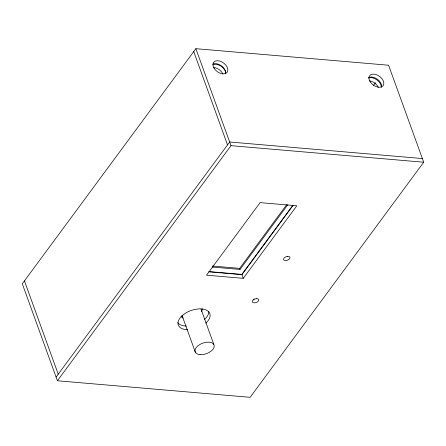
<?xml version="1.0" encoding="UTF-8"?>
<svg xmlns="http://www.w3.org/2000/svg" width="446" height="446" viewBox="0 0 446 446"><rect width="100%" height="100%" fill="white"/><g stroke="black" fill="none" stroke-linecap="round" stroke-linejoin="round"><path stroke-width="0.67" d="M195.872 48.681L22.3 283.779L57.411 380.767L250.128 397.319L423.7 162.221L388.589 65.233L195.872 48.681L230.983 145.669L57.411 380.767M56.079 377.093L229.657 141.995L422.373 158.553M373.436 85.52L375.499 82.716M212.302 267.048L240.026 269.429L239.647 268.38L286.627 204.747M240.026 269.429L287.832 204.681M243.254 278.337L296.824 205.779L260.09 202.623L206.52 275.182L243.254 278.337L241.832 274.407L292.927 205.199M293.022 205.455L241.927 274.669L208.656 271.809M253.456 299.177L254.148 299.054M230.983 145.669L423.7 162.221M212.614 266.056L239.647 268.38M209.196 271.603L241.832 274.407M193.731 51.58L227.51 144.9M201.029 309.111L213.846 344.524M195.365 352.29L182.08 315.59A10.052 5.575 -19.9 0 0 182.698 316.387M24.441 280.874L58.225 374.194M202.244 308.9A11.395 6.322 -19.9 0 1 201.525 311.609M183.144 318.048A11.395 6.322 -19.9 0 1 181.16 316.576M368.652 78.022A8.379 5.352 36.4 0 1 376.513 79.589A8.379 5.352 36.4 0 1 381.23 86.502M212.787 64.887A8.379 5.352 36.4 0 1 220.792 66.036A8.379 5.352 36.4 0 1 225.81 73.15M369.745 80.854A8.379 5.352 36.4 0 1 378.325 87.366M213.706 67.424A8.379 5.352 36.4 0 1 222.905 74.014M205.74 323.166A16.753 9.294 -19.9 0 0 197.807 308.983L193.636 309.725A16.753 9.294 -19.9 0 0 178.294 321.271A16.753 9.294 -19.9 0 0 187.677 329.745M208.806 311.509A16.753 9.294 -19.9 0 1 204.413 319.498M186.35 326.071A16.753 9.294 -19.9 0 1 177.675 322.631M368.664 77.621A8.379 5.352 36.4 0 1 377.567 79.394A8.379 5.352 36.4 0 1 381.553 87.399M213.132 64.001A8.379 5.352 36.4 0 1 221.874 66.22A8.379 5.352 36.4 0 1 225.57 73.997M287.503 256.422L286.672 256.573A3.351 1.856 -19.9 0 0 283.561 259.054A3.351 1.856 -19.9 0 0 286.009 260.553L286.845 260.403A3.351 1.856 -19.9 0 0 289.956 257.916A3.351 1.856 -19.9 0 0 287.503 256.422M256.283 298.714L255.446 298.865A3.351 1.856 -19.9 0 0 252.336 301.351A3.351 1.856 -19.9 0 0 254.789 302.845L255.619 302.695A3.351 1.856 -19.9 0 0 258.73 300.208A3.351 1.856 -19.9 0 0 256.283 298.714M200.014 354.626A10.052 5.575 -19.9 0 0 214.242 345.929A10.052 5.575 -19.9 0 0 199.557 344.669A10.052 5.575 -19.9 0 0 200.014 354.626M370.18 81.808A8.379 5.352 36.4 0 0 383.064 85.76A8.379 5.352 36.4 0 0 375.928 74.521A8.379 5.352 36.4 0 0 370.18 81.808M214.197 68.405A8.379 5.352 36.4 0 0 227.081 72.358A8.379 5.352 36.4 0 0 219.945 61.124A8.379 5.352 36.4 0 0 214.197 68.405"/></g></svg>
